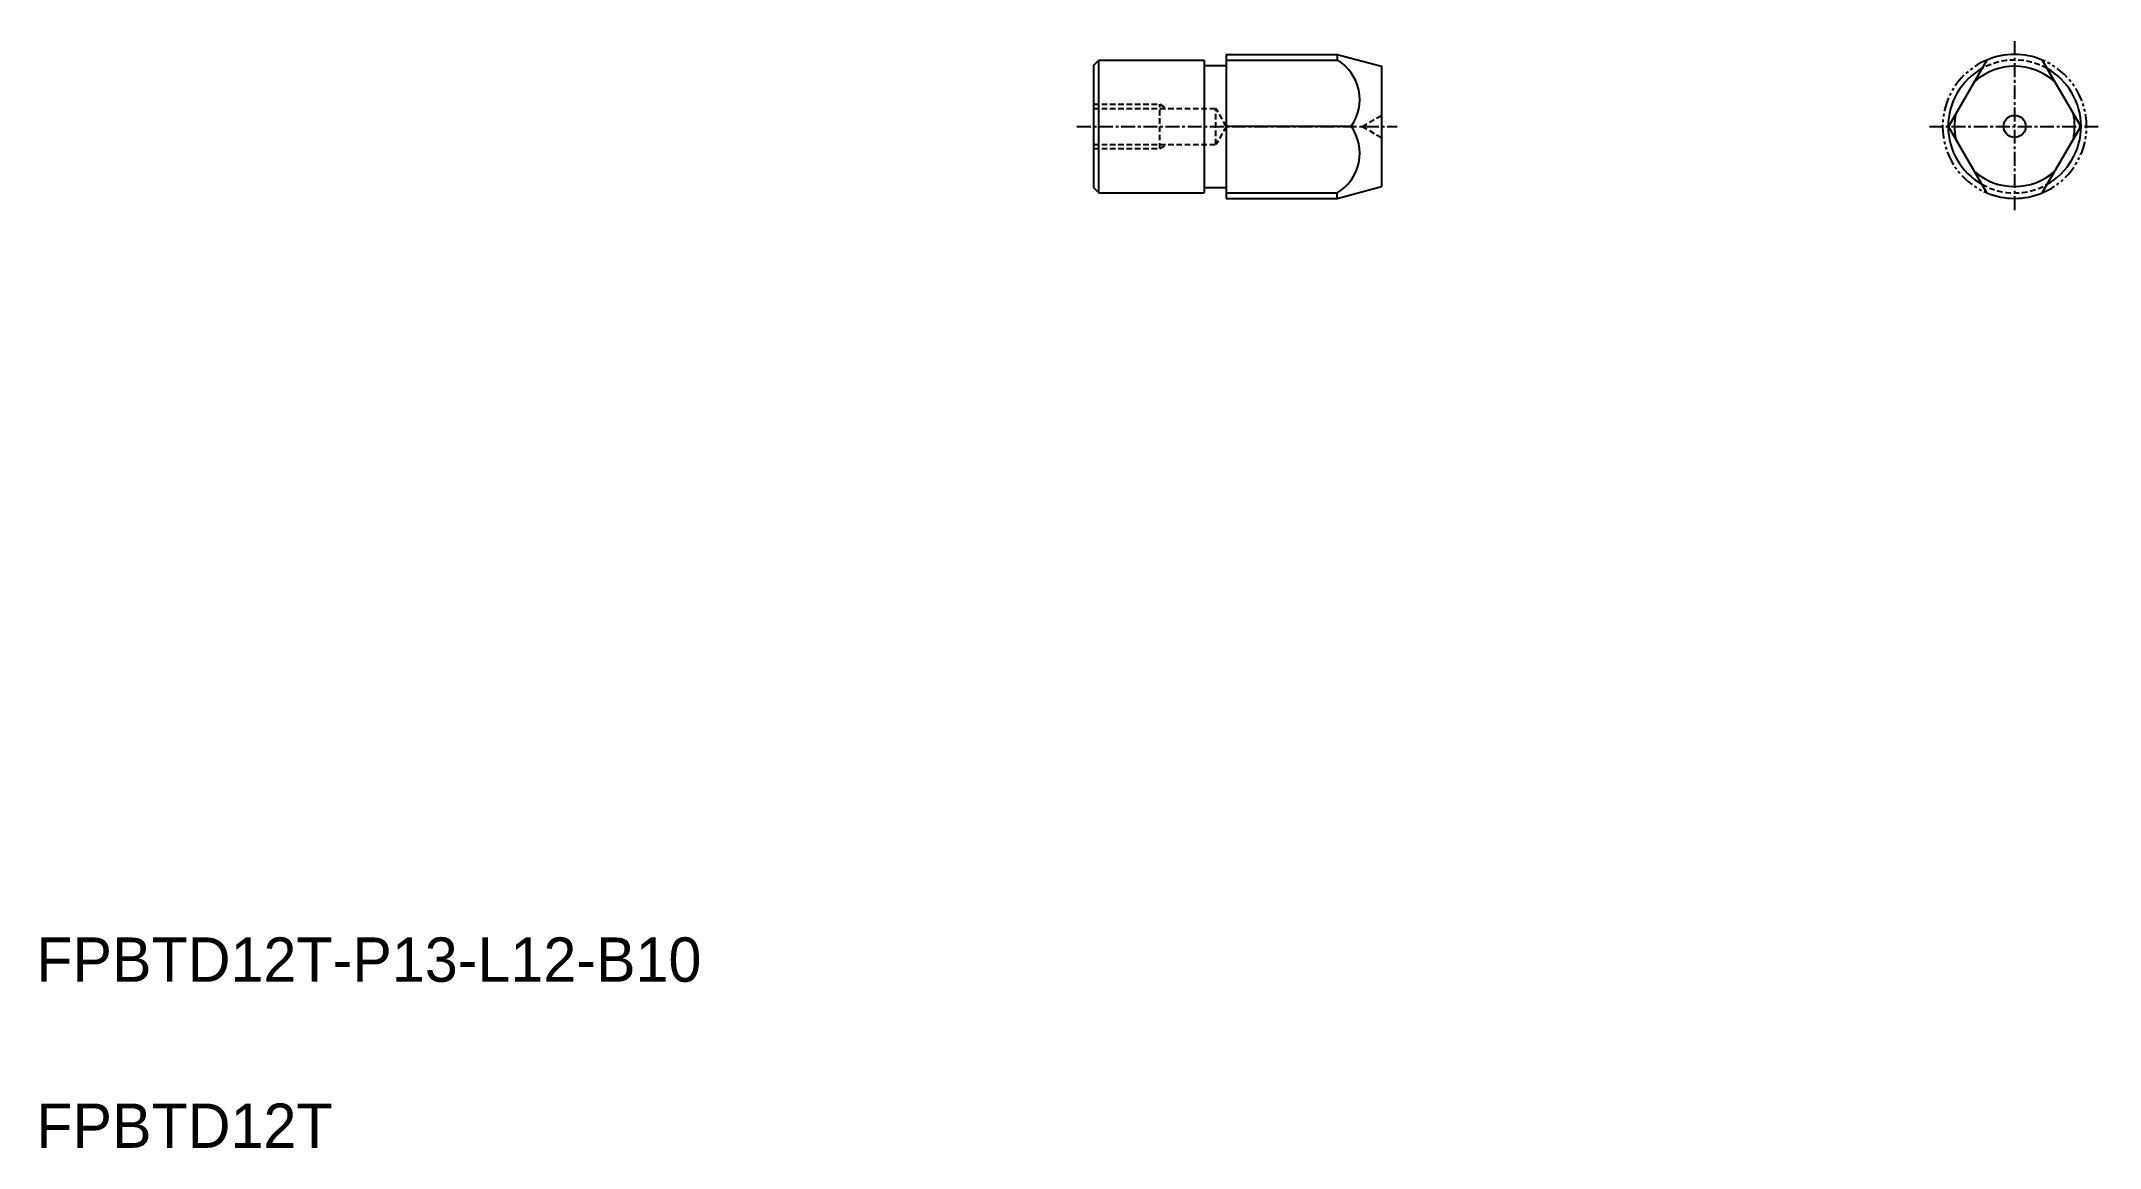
# Model space of a CAD drawing. Extents: x 10 to 196, y 10 to 110.
import ezdxf

# ---------------------------------------------------------------- set-up
doc = ezdxf.new("R2010")
doc.units = 0
for name, pattern in [('CENTER', [2, 1.25, -0.25, 0.25, -0.25]), ('DASHED', [0.75, 0.5, -0.25]), ('PHANTOM', [2.5, 1.25, -0.25, 0.25, -0.25, 0.25, -0.25])]:
    doc.linetypes.add(name, pattern=pattern)
doc.layers.get('0').update_dxf_attribs({"linetype": 'CONTINUOUS'})
doc.layers.add('CENTER', color=1, linetype='CENTER')
doc.styles.get("Standard").update_dxf_attribs({"font": 'txt', "height": 3.2})

msp = doc.modelspace()

# ---------------------------------------------------------------- linework, layer by layer
at = {"linetype": 'CONTINUOUS'}
for p, q in [((105.44, 107.74), (105.94, 108.24)), ((105.94, 96.24), (105.94, 108.24)), ((105.94, 108.24), (115.44, 108.24)), ((115.44, 108.24), (115.44, 96.24)), ((117.44, 108.74), (117.44, 95.74)), ((117.44, 108.74), (127.44, 108.74)), ((127.44, 108.74), (131.44, 107.67)), ((186.11, 108.24), (182.65, 102.24)), ((191.11, 108.24), (194.58, 102.24)), ((105.44, 107.74), (105.44, 96.74)), ((115.44, 107.74), (117.44, 107.74)), ((131.44, 107.67), (131.44, 96.82)), ((186.11, 96.24), (182.65, 102.24)), ((191.11, 96.24), (194.58, 102.24)), ((105.44, 96.74), (105.94, 96.24)), ((115.44, 96.74), (117.44, 96.74)), ((127.44, 95.74), (131.44, 96.82)), ((105.94, 96.24), (115.44, 96.24)), ((117.44, 95.74), (127.44, 95.74))]:
    msp.add_line(p, q, dxfattribs=at)
at = {"color": 7, "linetype": 'CONTINUOUS'}
for p, q in [((117.44, 108.24), (127.44, 108.24)), ((128.72, 102.24), (117.44, 102.24)), ((117.44, 96.24), (127.44, 96.24))]:
    msp.add_line(p, q, dxfattribs=at)
for p, q in [((127.44, 108.74), (127.44, 108.24)), ((131.44, 104.96), (131.44, 104.96)), ((131.44, 102.24), (131.44, 102.24)), ((127.44, 95.74), (127.44, 96.24))]:
    msp.add_line(p, q)
at = {"color": 3, "linetype": 'DASHED'}
for p, q in [((105.44, 104.24), (111.44, 104.24)), ((111.44, 104.24), (112.1, 103.87)), ((111.44, 100.24), (111.44, 104.24)), ((105.44, 103.87), (116.51, 103.87)), ((117.44, 102.24), (116.51, 103.87)), ((116.51, 100.62), (116.51, 103.87)), ((117.44, 102.24), (116.51, 100.62)), ((129.71, 102.24), (131.44, 103.24)), ((129.71, 102.24), (131.44, 101.24)), ((105.44, 100.62), (116.51, 100.62)), ((111.44, 100.24), (112.1, 100.62)), ((105.44, 100.24), (111.44, 100.24))]:
    msp.add_line(p, q, dxfattribs=at)
at = {"linetype": 'CONTINUOUS'}
msp.add_circle((188.61, 102.24), 1, dxfattribs=at)
for centre, radius, start, end in [((125.32, 104.66), 4.17, 324.6086, 59.3336), ((188.61, 102.24), 5.43, 47.9132, 132.0868), ((125.32, 99.83), 4.17, 300.6664, 35.3914), ((188.61, 102.24), 5.43, 167.9132, 192.0868), ((188.61, 102.24), 5.43, 347.9132, 12.0868), ((188.61, 102.24), 5.43, 227.9132, 312.0868)]:
    msp.add_arc(centre, radius, start, end)
at = {"color": 3, "linetype": 'PHANTOM'}
for start, end in [(112.6199, 247.3801), (292.6199, 67.3801)]:
    msp.add_arc((188.61, 102.24), 6.5, start, end, dxfattribs=at)
at = {"color": 3, "linetype": 'DASHED'}
for start, end in [(60.5885, 119.4115), (240.5885, 299.4115)]:
    msp.add_arc((188.61, 102.24), 6, start, end, dxfattribs=at)
at = {"linetype": 'CONTINUOUS'}
for radius, start, end in [(6.5, 67.3801, 112.6199), (6, 119.4115, 240.5885), (6, 299.4115, 60.5885), (6.5, 247.3801, 292.6199)]:
    msp.add_arc((188.61, 102.24), radius, start, end, dxfattribs=at)
at = {"layer": 'CENTER', "color": 1, "linetype": 'CENTER'}
for p, q in [((188.61, 109.94), (188.61, 94.55)), ((103.96, 102.24), (132.88, 102.24)), ((180.92, 102.24), (196.31, 102.24))]:
    msp.add_line(p, q, dxfattribs=at)

# ---------------------------------------------------------------- texts
for s, p in [('FPBTD12T-P13-L12-B10', (10, 25)), ('FPBTD12T', (10, 10))]:
    msp.add_text(s, height=4).set_placement(p)

doc.saveas('drawing.dxf')
